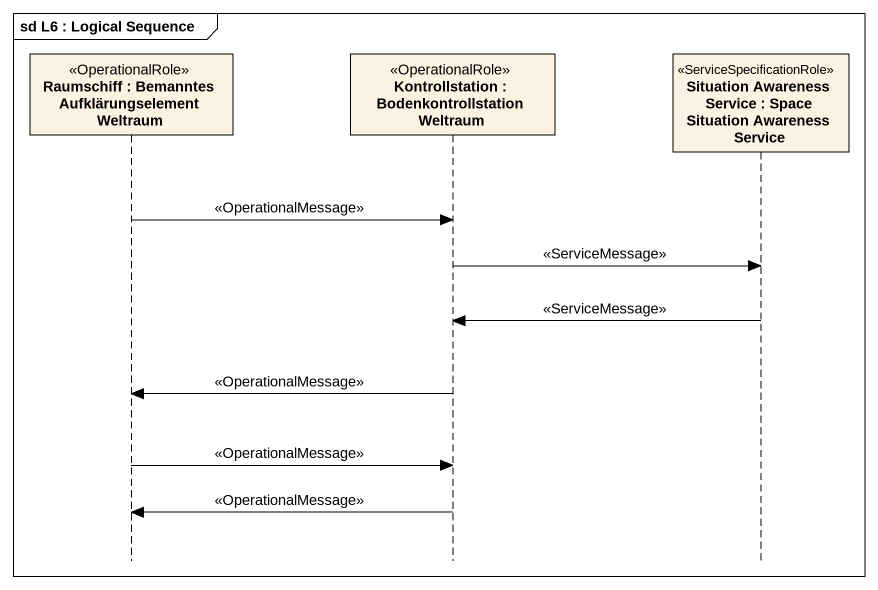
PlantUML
@startuml
mainframe sd L6 : Logical Sequence
hide footbox
participant "Raumschiff : Bemanntes Aufklärungselement Weltraum" as Raumschiff <<OperationalRole>>
participant "Kontrollstation : Bodenkontrollstation Weltraum" as Kontrollstation <<OperationalRole>>
participant "Situation Awareness Service : Space Situation Awareness Service" as Situation_Awareness_Service <<ServiceSpecificationRole>>

Raumschiff -> Kontrollstation : <<OperationalMessage>>
Kontrollstation -> Situation_Awareness_Service : <<ServiceMessage>>
Situation_Awareness_Service -> Kontrollstation : <<ServiceMessage>>
Kontrollstation -> Raumschiff : <<OperationalMessage>>
Raumschiff -> Kontrollstation : <<OperationalMessage>>
Kontrollstation -> Raumschiff : <<OperationalMessage>>
@enduml
